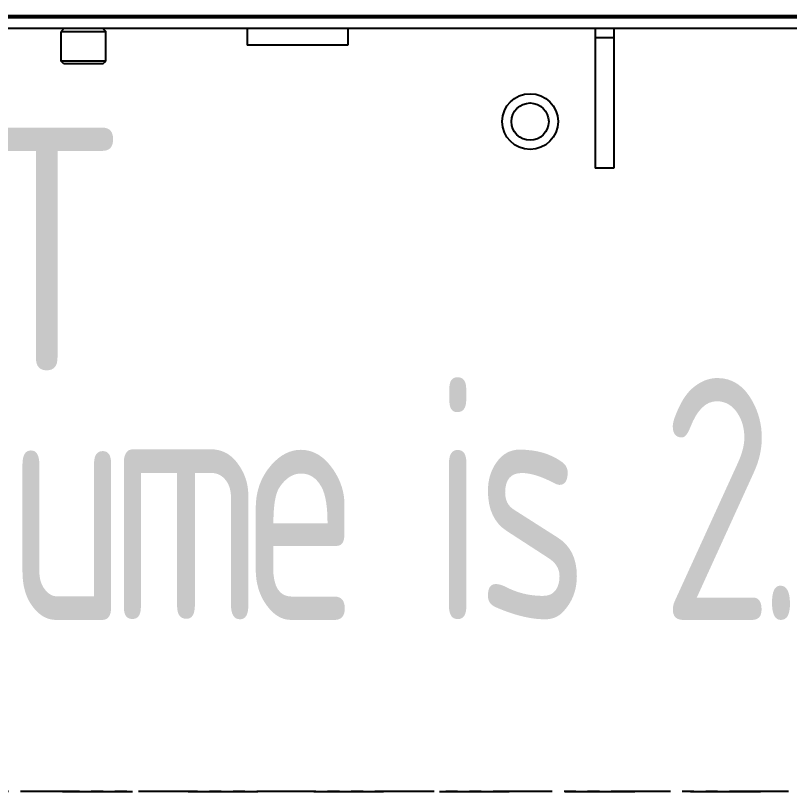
# Model space of a CAD drawing. Extents: x 59521 to 184406, y -1257 to 56672.
# Drawn here: x 73662.7 to 74078.6, y 9758.2 to 10175.2 of the extents above; entities that cross this region are included whole.
import ezdxf

# ---------------------------------------------------------------- set-up
doc = ezdxf.new("R2010")
doc.units = 0
doc.header["$MEASUREMENT"] = 0
for name, pattern in [('CENTER', [50.8, 31.75, -6.35, 6.35, -6.35]), ('JIS_02_0.7', [1.35, 0.75, -0.6]), ('PHANTOM', [63.5, 31.75, -6.35, 6.35, -6.35, 6.35, -6.35])]:
    doc.linetypes.add(name, pattern=pattern)
doc.layers.get('0').update_dxf_attribs({"linetype": 'CONTINUOUS'})
for name, color, linetype in [('03-JI-ZHUN-XIAN', 7, 'CONTINUOUS'), ('2', 4, 'CENTER'), ('DEFAULT_3', 7, 'PHANTOM')]:
    doc.layers.add(name, color=color, linetype=linetype)
doc.styles.add('GB', font='gbenor.shx', dxfattribs={"bigfont": 'gbcbig.shx'})

# ---------------------------------------------------------------- blocks, each defined once
blk = doc.blocks.new('hu88')
at = {"color": 87, "linetype": 'Continuous'}
for p, q in [((-157.91, -855.55), (-157.91, -780.55)), ((-157.91, -780.55), (-147.91, -780.55)), ((-147.91, -855.55), (-147.91, -780.55)), ((116.59, -836.55), (115.09, -838.05)), ((115.09, -838.05), (115.09, -854.05)), ((115.09, -838.05), (139.09, -838.05)), ((116.59, -836.55), (137.59, -836.55)), ((137.59, -836.55), (139.09, -838.05)), ((139.09, -838.05), (139.09, -854.05)), ((-157.91, -850.55), (-147.91, -850.55)), ((-14.91, -855.55), (-14.91, -846.55)), ((-14.9, -846.55), (39.09, -846.55)), ((39.09, -855.55), (39.09, -846.55)), ((116.59, -855.55), (115.09, -854.05)), ((139.09, -854.05), (115.09, -854.05)), ((137.59, -855.55), (139.09, -854.05)), ((548.34, -862.55), (-499.91, -862.55)), ((-409.91, -862.03), (34.09, -862.03)), ((40.09, -861.55), (40.09, -862.55))]:
    blk.add_line(p, q, dxfattribs=at)
for radius in [15, 10]:
    blk.add_circle((-112.91, -805.55), radius, dxfattribs=at)
at = {"layer": '03-JI-ZHUN-XIAN', "color": 87, "linetype": 'Continuous'}
for p, q in [((-421.91, -855.55), (547.2, -855.55)), ((549.09, -861.55), (-421.91, -861.55)), ((92.09, -862.55), (92.09, -861.55)), ((98.09, -862.55), (98.09, -861.55)), ((99.09, -862.55), (99.09, -861.55))]:
    blk.add_line(p, q, dxfattribs=at)
at = {"layer": 'DEFAULT_3', "color": 87, "linetype": 'PHANTOM'}
blk.add_line((-315.28, -445.55), (1624.09, -445.55), dxfattribs=at)

msp = doc.modelspace()

# ---------------------------------------------------------------- linework, layer by layer
at = {"layer": '2', "color": 1, "linetype": 'JIS_02_0.7', "ltscale": 50}
msp.add_line((65250.524, 9758.158), (77597.533, 9758.158), dxfattribs=at)

# ---------------------------------------------------------------- block references
at = {"rotation": 180}
msp.add_blockref('hu88', (73826.333, 9312.606), dxfattribs=at)

# ---------------------------------------------------------------- texts
at = {"color": 1, "lineweight": 15, "char_height": 130, "attachment_point": 7, "style": 'GB'}
for s, insert, width in [('{\\T0.8;Transformer 10.8T}', (72638.939, 9984.486), 1313.21463), ('{\\W0.8;\\T0.8;Among them, the total oil volume is 2.3T}', (72265.545, 9811.088), 2265.98891)]:
    msp.add_mtext(s, dxfattribs=dict(at, insert=insert, width=width))

doc.saveas('drawing.dxf')
